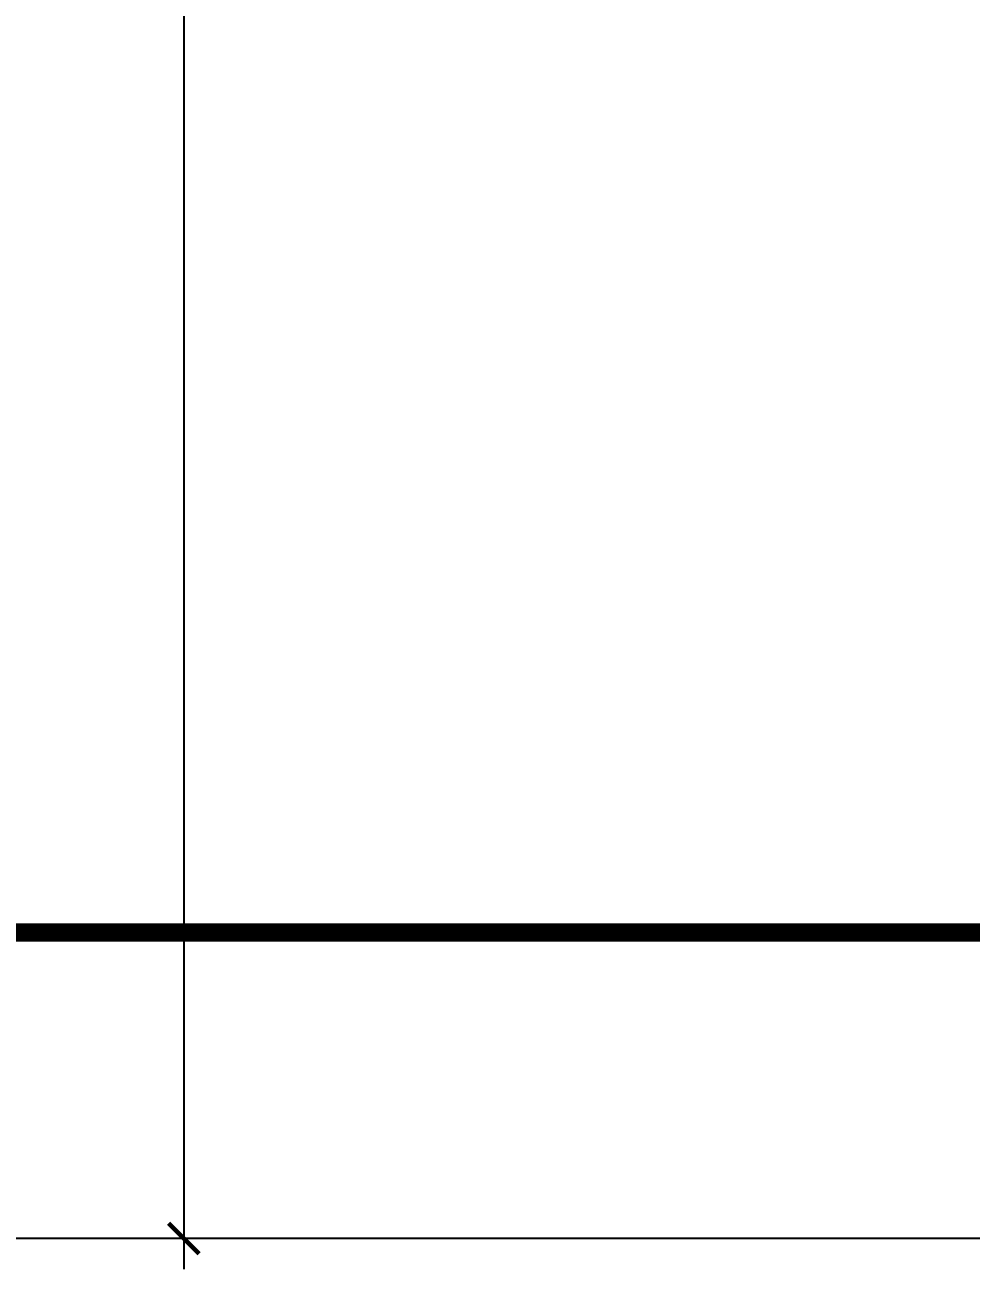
# Model space of a CAD drawing. Extents: x 0 to 128588, y -100 to 55306.
# Drawn here: x 108216 to 111311, y -100 to 3968 of the extents above; entities that cross this region are included whole.
import ezdxf
from ezdxf.enums import TextEntityAlignment as Align

# ---------------------------------------------------------------- set-up
doc = ezdxf.new("R2010")
doc.units = 0
doc.header["$LTSCALE"] = 1000
doc.layers.get('0').update_dxf_attribs({"linetype": 'CONTINUOUS'})
doc.layers.get('Defpoints').update_dxf_attribs({"linetype": 'CONTINUOUS'})
for name, color, linetype, lineweight in [('1粗实线', 1, 'CONTINUOUS', 30), ('DIM', 3, 'CONTINUOUS', 0), ('HFZT', 5, 'CONTINUOUS', 15)]:
    doc.layers.add(name, color=color, linetype=linetype, lineweight=lineweight)
doc.styles.add('TSSD_Dimension', font='tssdeng.shx', dxfattribs={"width": 0.7, "bigfont": 'hztxt.shx'})
doc.styles.add('TSSD_NORM', font='tssdeng.shx', dxfattribs={"width": 0.7, "bigfont": 'hztxt.shx'})
doc.dimstyles.new('TSSD_100_100', dxfattribs={"dimtxt": 300, "dimasz": 100, "dimexe": 100, "dimexo": 250, "dimgap": 100, "dimtad": 1, "dimdec": 0, "dimzin": 0, "dimdsep": 46, "dimtxsty": 'TSSD_Dimension', "dimblk": 'ARCHTICK', "dimblk1": 'ARCHTICK', "dimblk2": 'ARCHTICK', "dimcen": 0, "dimdle": 100, "dimclrt": 7, "dimadec": 0, "dimazin": 0, "dimtfac": 1, "dimtdec": 0, "dimtix": 1, "dimtmove": 2, "dimatfit": 3, "dimfxl": 1, "dimtolj": 1, "dimtzin": 0, "dimarcsym": 0})

# ---------------------------------------------------------------- blocks, each defined once
blk = doc.blocks.new('DETK')
at = {"color": 7, "linetype": 'Continuous'}
blk.add_lwpolyline([(0, 0), (0, 29700), (42000, 29700), (42000, 0), (0, 0)], dxfattribs=at)
at = {"layer": '1粗实线', "color": 7, "linetype": 'Continuous', "const_width": 60}
blk.add_lwpolyline([(2500, 1000), (2500, 28700), (41000, 28700), (41000, 1000), (2500, 1000)], dxfattribs=at)
at = {"layer": 'HFZT', "color": 2, "style": 'TSSD_NORM', "width": 0.7}
for tag, height, p in [('比例尺', 250, (40275.2, 3100)), ('图号', 250, (37501.5, 1700)), ('日期', 250, (40275.2, 1700)), ('图名', 400, (31926.2, 1425))]:
    blk.add_attdef(tag, text='', height=height, dxfattribs=at).set_placement(p, align=Align.MIDDLE)
blk = doc.blocks.new('_ArchTick')
at = {"color": 0, "linetype": 'ByBlock', "const_width": 0.15}
blk.add_lwpolyline([(-0.5, -0.5), (0.5, 0.5)], dxfattribs=at)
blk = doc.blocks.new('*D187')
at = {"layer": 'Defpoints', "color": 0, "transparency": 16777216}
for p in [(86588.2, 34060.4), (115688.3, 16824.4), (86588.2, 0)]:
    blk.add_point(p, dxfattribs=at)
at = {"layer": 'DIM', "color": 0, "lineweight": -2, "transparency": 16777216}
for p, q in [((86588.2, 250), (86588.2, 34160.4)), ((115688.3, 17074.4), (115688.3, 34160.4)), ((115788.3, 34060.4), (86488.2, 34060.4))]:
    blk.add_line(p, q, dxfattribs=at)
at = {"layer": 'DIM', "color": 0, "lineweight": -2, "transparency": 16777216, "xscale": 100, "yscale": 100, "zscale": 100, "rotation": 180}
blk.add_blockref('_ArchTick', (86588.2, 34060.4), dxfattribs=at)
at = {"layer": 'DIM', "color": 0, "lineweight": -2, "transparency": 16777216, "xscale": 100, "yscale": 100, "zscale": 100}
blk.add_blockref('_ArchTick', (115688.3, 34060.4), dxfattribs=at)
at = {"layer": 'DIM', "color": 7, "transparency": 16777216, "insert": (101138.2, 34310.4), "char_height": 300, "attachment_point": 5, "style": 'TSSD_Dimension'}
blk.add_mtext('\\A1;29100', dxfattribs=at)
blk = doc.blocks.new('*D188')
at = {"layer": 'Defpoints', "color": 0, "transparency": 16777216}
for p in [(115688.3, 18560.5), (115688.3, 16824.4), (86588.2, 0)]:
    blk.add_point(p, dxfattribs=at)
at = {"layer": 'DIM', "color": 0, "lineweight": -2, "transparency": 16777216}
for p, q in [((86588.2, 250), (86588.2, 18660.5)), ((115688.3, 17074.4), (115688.3, 18660.5)), ((86488.2, 18560.5), (115788.3, 18560.5))]:
    blk.add_line(p, q, dxfattribs=at)
at = {"layer": 'DIM', "color": 0, "lineweight": -2, "transparency": 16777216, "xscale": 100, "yscale": 100, "zscale": 100, "rotation": 180}
blk.add_blockref('_ArchTick', (86588.2, 18560.5), dxfattribs=at)
at = {"layer": 'DIM', "color": 0, "lineweight": -2, "transparency": 16777216, "xscale": 100, "yscale": 100, "zscale": 100}
blk.add_blockref('_ArchTick', (115688.3, 18560.5), dxfattribs=at)
at = {"layer": 'DIM', "color": 7, "transparency": 16777216, "insert": (101138.2, 18810.5), "char_height": 300, "attachment_point": 5, "style": 'TSSD_Dimension'}
blk.add_mtext('\\A1;29100', dxfattribs=at)
blk = doc.blocks.new('*D190')
at = {"layer": 'Defpoints', "color": 0, "transparency": 16777216}
for p in [(82230.4, 16824.4), (115688.3, 16824.4), (107588.2, 0)]:
    blk.add_point(p, dxfattribs=at)
at = {"layer": 'DIM', "color": 0, "lineweight": -2, "transparency": 16777216}
for p, q in [((82230.4, -100), (82230.4, 16924.4)), ((115438.3, 16824.4), (82130.4, 16824.4)), ((107338.2, 0), (82130.4, 0))]:
    blk.add_line(p, q, dxfattribs=at)
at = {"layer": 'DIM', "color": 0, "lineweight": -2, "transparency": 16777216, "xscale": 100, "yscale": 100, "zscale": 100}
for p, rotation in [((82230.4, 16824.4), 90), ((82230.4, 0), 270)]:
    blk.add_blockref('_ArchTick', p, dxfattribs=dict(at, rotation=rotation))
at = {"layer": 'DIM', "color": 7, "transparency": 16777216, "insert": (81980.4, 8412.2), "char_height": 300, "attachment_point": 5, "rotation": 90, "style": 'TSSD_Dimension'}
blk.add_mtext('\\A1;16824', dxfattribs=at)
blk = doc.blocks.new('*D251')
at = {"layer": 'Defpoints', "color": 0, "transparency": 16777216}
for p in [(112296.8, 10120.9), (108735.6, 0), (112296.8, 0)]:
    blk.add_point(p, dxfattribs=at)
at = {"layer": 'DIM', "color": 0, "lineweight": -2, "transparency": 16777216}
for p, q in [((108735.6, 10220.9), (108735.6, -100)), ((112046.8, 10120.9), (108635.6, 10120.9)), ((112046.8, 0), (108635.6, 0))]:
    blk.add_line(p, q, dxfattribs=at)
at = {"layer": 'DIM', "color": 0, "lineweight": -2, "transparency": 16777216, "xscale": 100, "yscale": 100, "zscale": 100}
for p, rotation in [((108735.6, 10120.9), 90), ((108735.6, 0), 270)]:
    blk.add_blockref('_ArchTick', p, dxfattribs=dict(at, rotation=rotation))
at = {"layer": 'DIM', "color": 7, "transparency": 16777216, "insert": (108485.6, 5060.5), "char_height": 300, "attachment_point": 5, "rotation": 90, "style": 'TSSD_Dimension'}
blk.add_mtext('\\A1;10121', dxfattribs=at)

msp = doc.modelspace()

# ---------------------------------------------------------------- block references
msp.add_blockref('DETK', (86588.15021, 0))

# ---------------------------------------------------------------- dimensions: what is measured, and where the dimension line sits
at = {"layer": 'DIM'}
for base, p1, p2, picture, middle in [((86588.15021, 34060.40762), (115688.31085, 16824.4178), (86588.15021, 0), '*D187', (101138.23053, 34310.40762)), ((115688.31085, 18560.52107), (86588.15021, 0), (115688.31085, 16824.4178), '*D188', (101138.23053, 18810.52107))]:
    dim = msp.add_linear_dim(base=base, p1=p1, p2=p2, dimstyle='TSSD_100_100', dxfattribs=at)
    dim.commit()
    dim.dimension.update_dxf_attribs({"geometry": picture, "text_midpoint": middle})
for base, p1, p2, picture, middle in [((82230.4143, 16824.4178), (107588.15021, 0), (115688.31085, 16824.4178), '*D190', (81980.4143, 8412.2089)), ((108735.57194, 0), (112296.77228, 10120.90916), (112296.77228, 0), '*D251', (108485.57194, 5060.45458))]:
    dim = msp.add_linear_dim(base=base, p1=p1, p2=p2, angle=90, dimstyle='TSSD_100_100', dxfattribs=at)
    dim.commit()
    dim.dimension.update_dxf_attribs({"geometry": picture, "text_midpoint": middle})

doc.saveas('drawing.dxf')
